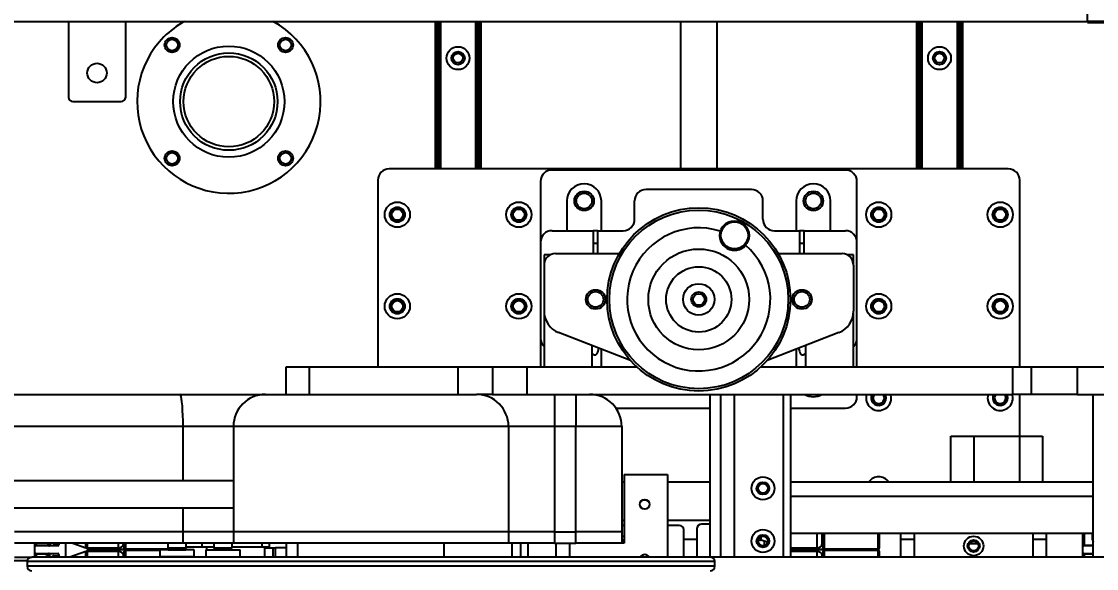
# Model space of a CAD drawing. Header units: millimetres. Extents: x 10 to 584, y 10 to 410.
# Drawn here: x 190.81 to 222.07, y 79.47 to 95.39 of the extents above; entities that cross this region are included whole.
import ezdxf

# ---------------------------------------------------------------- set-up
doc = ezdxf.new("R2010")
doc.units = ezdxf.units.MM
doc.layers.add('2', color=1, linetype='Continuous')
doc.styles.add('SLDTEXTSTYLE0', font='TXT', dxfattribs={"width": 0.7})
doc.dimstyles.new('SLDDIMSTYLE0', dxfattribs={"dimtxt": 3.5, "dimasz": 3.5, "dimexe": 0, "dimexo": 0.0625, "dimgap": 0.875, "dimtad": 1, "dimlfac": 15, "dimrnd": 1e-09, "dimzin": 12, "dimdsep": 46, "dimtxsty": 'SLDTEXTSTYLE0', "dimsah": 1, "dimcen": 0.09, "dimadec": 0, "dimazin": 3, "dimtfac": 1, "dimtofl": 0, "dimtmove": 0, "dimatfit": 3, "dimfxl": 0, "dimfrac": 2, "dimtolj": 1, "dimtzin": 12, "dimarcsym": 0})

# ---------------------------------------------------------------- blocks, each defined once
blk = doc.blocks.new('_D_4')
at = {"layer": '2', "color": 1}
for p, q in [((60.502, 83.127), (60.502, 126.127)), ((360.502, 85.627), (360.502, 126.127)), ((360.502, 125.127), (60.502, 125.127))]:
    blk.add_line(p, q, dxfattribs=at)
for points in [[(60.502, 125.127), (64.002, 124.588), (64.002, 125.665)], [(360.502, 125.127), (357.002, 125.665), (357.002, 124.588)]]:
    blk.add_solid(points, dxfattribs=at)
at = {"layer": '2', "color": 1, "insert": (204.071, 129.638), "char_height": 3.5, "attachment_point": 1, "style": 'SLDTEXTSTYLE0'}
blk.add_mtext('4500', dxfattribs=at)

msp = doc.modelspace()

# ---------------------------------------------------------------- linework, layer by layer
at = {"color": 7, "linetype": 'Continuous', "lineweight": 25}
for p, q in [((221.80849, 95.39332), (221.80849, 97.08665)), ((168.50182, 95.39332), (221.80849, 95.39332)), ((192.16849, 95.39332), (192.16849, 93.19332)), ((193.83516, 93.19332), (193.83516, 95.39332)), ((202.83516, 95.39332), (202.83516, 91.10354)), ((202.89707, 95.39332), (202.89707, 91.10354)), ((202.93685, 95.39332), (202.93685, 91.10354)), ((202.96516, 95.39332), (202.96516, 91.10354)), ((202.99183, 95.39332), (202.99183, 91.10354)), ((204.01182, 95.39332), (204.01182, 91.10354)), ((204.03849, 95.39332), (204.03849, 91.10354)), ((204.0668, 91.10354), (204.0668, 95.39332)), ((204.10659, 95.39332), (204.10659, 91.10354)), ((204.1685, 95.39332), (204.1685, 91.10354)), ((209.96849, 95.39332), (209.96849, 91.10354)), ((211.03516, 91.10354), (211.03516, 95.39332)), ((216.83516, 95.39332), (216.83516, 91.10354)), ((216.89706, 95.39332), (216.89706, 91.10354)), ((216.93685, 95.39332), (216.93685, 91.10354)), ((216.96516, 95.39332), (216.96516, 91.10354)), ((216.99182, 95.39332), (216.99182, 91.10354)), ((218.01183, 95.39332), (218.01183, 91.10354)), ((218.03849, 95.39332), (218.03849, 91.10354)), ((218.0668, 91.10354), (218.0668, 95.39332)), ((218.10659, 95.39332), (218.10659, 91.10354)), ((218.16849, 95.39332), (218.16849, 91.10354)), ((221.80849, 95.39332), (221.80849, 95.36665)), ((223.50183, 95.39332), (221.80849, 95.39332)), ((221.80849, 95.36665), (223.50183, 95.36665)), ((192.30182, 93.05999), (193.70182, 93.05999)), ((219.50183, 91.10354), (201.50182, 91.10354)), ((214.76849, 91.07021), (206.23516, 91.07021)), ((201.16849, 90.77021), (201.16849, 85.33687)), ((205.90182, 90.73687), (205.90182, 88.97021)), ((215.10182, 88.97021), (215.10182, 90.73687)), ((219.83516, 85.33687), (219.83516, 90.77021)), ((212.03516, 90.50354), (208.96849, 90.50354)), ((206.66849, 90.17021), (206.66849, 89.30354)), ((207.66849, 89.30354), (207.66849, 90.17021)), ((208.63516, 89.63687), (208.63516, 90.17021)), ((212.36849, 89.63687), (212.36849, 90.17021)), ((213.33516, 90.17021), (213.33516, 89.30354)), ((214.33516, 89.30354), (214.33516, 90.17021)), ((206.23516, 89.30354), (207.43516, 89.30354)), ((207.43516, 89.30354), (207.43516, 88.63687)), ((207.5685, 89.30354), (207.43516, 89.30354)), ((207.5685, 88.63687), (207.5685, 89.30354)), ((207.5685, 89.30354), (208.30182, 89.30354)), ((212.70182, 89.30354), (213.43516, 89.30354)), ((213.43516, 89.30354), (213.43516, 88.63687)), ((213.56849, 89.30354), (213.43516, 89.30354)), ((213.56849, 88.63687), (213.56849, 89.30354)), ((213.56849, 89.30354), (214.76849, 89.30354)), ((205.90182, 88.97021), (205.90182, 86.17021)), ((207.43516, 88.93687), (207.5685, 88.93687)), ((213.43516, 88.93687), (213.56849, 88.93687)), ((215.10182, 86.17021), (215.10182, 88.97021)), ((206.18986, 88.60354), (206.00182, 88.60354)), ((206.00182, 88.60354), (206.00182, 88.30354)), ((206.33516, 88.63687), (208.19242, 88.63687)), ((212.81122, 88.63687), (214.66849, 88.63687)), ((215.00182, 88.60354), (214.81379, 88.60354)), ((215.00182, 88.30354), (215.00182, 88.60354)), ((206.00182, 88.30354), (206.00182, 86.95946)), ((215.00182, 88.30354), (215.00182, 86.95946)), ((206.00182, 86.95946), (206.00182, 85.33687)), ((215.00182, 85.33687), (215.00182, 86.95946)), ((208.51423, 85.52574), (206.4267, 86.33818)), ((214.57695, 86.33818), (212.48942, 85.52574)), ((205.90182, 86.17021), (205.90182, 85.33687)), ((215.10182, 85.33687), (215.10182, 86.17021)), ((207.40183, 85.33687), (207.40183, 85.95868)), ((207.66849, 85.33687), (207.66849, 85.85489)), ((213.33516, 85.85489), (213.33516, 85.33687)), ((213.60183, 85.95868), (213.60183, 85.33687)), ((198.50183, 84.53687), (198.50183, 85.33687)), ((198.50183, 85.33687), (199.16849, 85.33687)), ((199.16849, 85.33687), (199.16849, 84.53687)), ((199.16849, 85.33687), (203.50182, 85.33687)), ((203.50182, 84.53687), (203.50182, 85.33687)), ((203.50182, 85.33687), (204.50183, 85.33687)), ((204.50183, 85.33687), (204.50183, 84.53687)), ((204.50183, 85.33687), (205.50183, 85.33687)), ((205.50183, 85.33687), (205.50183, 84.53687)), ((205.50183, 85.33687), (208.7009, 85.33687)), ((212.30275, 85.33687), (219.63516, 85.33687)), ((219.63516, 84.53687), (219.63516, 85.33687)), ((219.63516, 85.33687), (220.16849, 85.33687)), ((220.16849, 85.33687), (220.16849, 84.53687)), ((220.16849, 85.33687), (221.50182, 85.33687)), ((221.50182, 85.33687), (221.50182, 84.53687)), ((221.50182, 85.33687), (224.81123, 85.33687)), ((185.71416, 84.53687), (195.41288, 84.53687)), ((195.41288, 84.53687), (197.90182, 84.53687)), ((197.90182, 84.53687), (204.03516, 84.53687)), ((204.50183, 84.53687), (204.03516, 84.53687)), ((204.50183, 84.53687), (206.30183, 84.53687)), ((206.30183, 84.53687), (206.30183, 83.60354)), ((206.30183, 84.53687), (206.92849, 84.53687)), ((206.92849, 84.53687), (206.92849, 83.60354)), ((206.92849, 84.53687), (207.3285, 84.53687)), ((207.3285, 84.53687), (219.63516, 84.53687)), ((210.83516, 79.80354), (210.83516, 84.53687)), ((211.13516, 84.53687), (211.13516, 79.80354)), ((211.53516, 84.53687), (211.53516, 79.80354)), ((213.1685, 84.53687), (213.1685, 79.80354)), ((215.10182, 84.47021), (215.10182, 84.53687)), ((220.16849, 84.53687), (219.63516, 84.53687)), ((219.83516, 83.32665), (219.83516, 84.53687)), ((221.50182, 84.53687), (220.16849, 84.53687)), ((221.50182, 84.53687), (224.81123, 84.53687)), ((221.96849, 79.80354), (221.96849, 84.53687)), ((208.09443, 84.13687), (210.83516, 84.13687)), ((213.1685, 84.13687), (214.76849, 84.13687)), ((195.50441, 83.60354), (185.80569, 83.60354)), ((196.96849, 83.60354), (195.50441, 83.60354)), ((204.96849, 83.60354), (196.96849, 83.60354)), ((196.96849, 83.60354), (196.96849, 80.53688)), ((204.96849, 83.60354), (204.96849, 80.53688)), ((206.30183, 83.60354), (204.96849, 83.60354)), ((206.30183, 83.60354), (206.30183, 80.53688)), ((206.92849, 83.60354), (206.30183, 83.60354)), ((208.26182, 83.60354), (206.92849, 83.60354)), ((206.92849, 80.53688), (206.92849, 83.60354)), ((208.26182, 83.60354), (208.26182, 80.53688)), ((217.83516, 81.99332), (217.83516, 83.32665)), ((217.83516, 83.32665), (218.50183, 83.32665)), ((218.50183, 83.32665), (218.50183, 81.99332)), ((218.50183, 83.32665), (219.83516, 83.32665)), ((219.83516, 81.99332), (219.83516, 83.32665)), ((219.83516, 83.32665), (220.50183, 83.32665)), ((220.50183, 83.32665), (220.50183, 81.99332)), ((188.14461, 82.03687), (196.96849, 82.03687)), ((208.26182, 81.99332), (208.32849, 81.99332)), ((208.32849, 82.20354), (208.32849, 80.20354)), ((208.32849, 82.20354), (209.59516, 82.20354)), ((209.59516, 82.20354), (209.59516, 79.80354)), ((209.59516, 81.99332), (210.83516, 81.99332)), ((213.1685, 81.99332), (221.96849, 81.99332)), ((221.96849, 81.57021), (213.1685, 81.57021)), ((188.14461, 81.23687), (196.96849, 81.23687)), ((208.26182, 80.87665), (208.32849, 80.87665)), ((208.32849, 80.72665), (208.26182, 80.72665)), ((209.59516, 80.87665), (210.83516, 80.87665)), ((209.9356, 80.72665), (209.59516, 80.72665)), ((210.83516, 80.75998), (210.58227, 80.75998)), ((195.50441, 80.53688), (190.60252, 80.53688)), ((196.96849, 80.53688), (195.50441, 80.53688)), ((195.50441, 80.20354), (195.50441, 80.53688)), ((204.96849, 80.53688), (196.96849, 80.53688)), ((196.96849, 80.53688), (196.96849, 80.20354)), ((206.30183, 80.53688), (204.96849, 80.53688)), ((204.96849, 80.53688), (204.96849, 80.20354)), ((206.30183, 80.53688), (206.92849, 80.53688)), ((206.30183, 80.53688), (206.30183, 80.20354)), ((208.26182, 80.53688), (206.92849, 80.53688)), ((206.92849, 80.20354), (206.92849, 80.53688)), ((208.26182, 80.53688), (208.26182, 80.20354)), ((210.06894, 79.80354), (210.06894, 80.59332)), ((210.44894, 80.62665), (210.44894, 79.80354)), ((213.1685, 80.50354), (221.96849, 80.50354)), ((214.1156, 80.05998), (214.1156, 80.50354)), ((215.74894, 80.50354), (215.74894, 80.05998)), ((216.38227, 79.80354), (216.38227, 80.50354)), ((216.76227, 80.50354), (216.76227, 79.80354)), ((220.22894, 79.80354), (220.22894, 80.50354)), ((220.60894, 80.50354), (220.60894, 79.80354)), ((221.6756, 79.80354), (221.6756, 80.50354)), ((195.50441, 80.20354), (190.60252, 80.20354)), ((191.19561, 79.80354), (191.19561, 80.20354)), ((191.22894, 80.14665), (191.63391, 80.14665)), ((191.22894, 80.14665), (191.22894, 80.12665)), ((191.60336, 80.12665), (191.22894, 80.12665)), ((191.86227, 80.12665), (191.60336, 80.12665)), ((191.61672, 80.20354), (191.63669, 80.19332)), ((191.63645, 80.15599), (191.63669, 80.15998)), ((191.63669, 80.19332), (191.63669, 80.15998)), ((191.7219, 80.19684), (191.70849, 80.20354)), ((191.86227, 80.19332), (191.73681, 80.19332)), ((191.89561, 80.20354), (191.89561, 80.15998)), ((192.09561, 79.80354), (192.09561, 80.20354)), ((192.29365, 80.20354), (192.67329, 80.06796)), ((192.71874, 80.06116), (192.67382, 80.06899)), ((192.6956, 80.06116), (192.67382, 80.06899)), ((193.62894, 80.06116), (192.71874, 80.06116)), ((193.7956, 80.05998), (193.7956, 80.20354)), ((193.82894, 80.04665), (195.07516, 80.04665)), ((195.06183, 80.20354), (195.06183, 80.07021)), ((195.06183, 80.07021), (195.59516, 80.07021)), ((195.07516, 80.06421), (195.07516, 80.0162)), ((196.96849, 80.20354), (195.50441, 80.20354)), ((195.58183, 80.0162), (195.58183, 80.06421)), ((195.59516, 80.07021), (195.59516, 80.20354)), ((195.59516, 80.10354), (196.18722, 80.10354)), ((196.06227, 80.10354), (196.06227, 80.20354)), ((196.18722, 80.10354), (196.39516, 80.10354)), ((196.39516, 80.20354), (196.39516, 80.07021)), ((196.39516, 80.07021), (196.92849, 80.07021)), ((196.4085, 80.06421), (196.4085, 80.0162)), ((196.91516, 80.0162), (196.91516, 80.06421)), ((196.92849, 80.07021), (196.92849, 80.20354)), ((196.92849, 80.10354), (198.0077, 80.10354)), ((204.96849, 80.20354), (196.96849, 80.20354)), ((197.79516, 80.20354), (197.79516, 80.10354)), ((197.87513, 80.07021), (197.87513, 79.80354)), ((197.88532, 80.07021), (197.87513, 80.07021)), ((197.88532, 80.07021), (198.12714, 80.07021)), ((198.0077, 80.20354), (198.0077, 80.07021)), ((198.12714, 79.80354), (198.12714, 80.07021)), ((198.12714, 80.07021), (198.18872, 80.07021)), ((198.18872, 79.80354), (198.18872, 80.07021)), ((198.50183, 80.07021), (198.18872, 80.07021)), ((198.50183, 80.20354), (198.50183, 79.80354)), ((198.83516, 80.20354), (198.83516, 79.80354)), ((203.10183, 79.80354), (203.10183, 80.20354)), ((206.30183, 80.20354), (204.96849, 80.20354)), ((205.32849, 79.80354), (205.32849, 80.20354)), ((205.52849, 80.20354), (205.52849, 79.80354)), ((206.30183, 80.20354), (206.92849, 80.20354)), ((206.34516, 80.20354), (206.34516, 79.80354)), ((206.74516, 80.20354), (206.74516, 79.80354)), ((208.26182, 80.20354), (206.92849, 80.20354)), ((208.32849, 80.20354), (208.26182, 80.20354)), ((210.06894, 80.32332), (210.44894, 80.32332)), ((212.31561, 80.30998), (212.50304, 80.24304)), ((212.41561, 80.13837), (212.41561, 80.27427)), ((213.94894, 80.06116), (213.1685, 80.06116)), ((214.14894, 80.04665), (215.71561, 80.04665)), ((216.38227, 80.32332), (216.76227, 80.32332)), ((220.22894, 80.32332), (220.60894, 80.32332)), ((221.70894, 80.14665), (221.96849, 80.14665)), ((221.70894, 80.14665), (221.70894, 80.12665)), ((221.96849, 80.12665), (221.70894, 80.12665)), ((190.60252, 79.80354), (191.10182, 79.80354)), ((210.83516, 79.80354), (191.10182, 79.80354)), ((191.22894, 79.90999), (191.22894, 79.88999)), ((191.22894, 79.90999), (191.59036, 79.90999)), ((191.62091, 79.88999), (191.22894, 79.88999)), ((191.52368, 79.8248), (191.62335, 79.88146)), ((191.6237, 79.84332), (191.55373, 79.80354)), ((191.59036, 79.90999), (191.86227, 79.90999)), ((191.6237, 79.87665), (191.62335, 79.88146)), ((191.6237, 79.87665), (191.6237, 79.84332)), ((191.64938, 79.80354), (191.7219, 79.8398)), ((191.73681, 79.84332), (191.86227, 79.84332)), ((191.89561, 79.87665), (191.89561, 79.80998)), ((191.89561, 79.80998), (191.89561, 79.80354)), ((192.67329, 79.96868), (192.2109, 79.80354)), ((192.67373, 79.96755), (192.71886, 79.97547)), ((192.67373, 79.96755), (192.6956, 79.97547)), ((192.6956, 79.97665), (192.6956, 79.97547)), ((192.71886, 79.97547), (193.62894, 79.97547)), ((192.77758, 80.02679), (192.78336, 80.00998)), ((193.82894, 80.02665), (192.78679, 80.02665)), ((193.82894, 80.00999), (192.78679, 80.00999)), ((192.94194, 80.02665), (192.95418, 80.00999)), ((192.99762, 80.02665), (193.01822, 80.00999)), ((193.173, 80.00999), (193.19359, 80.02665)), ((193.23703, 80.00999), (193.24927, 80.02665)), ((193.40785, 80.00999), (193.41358, 80.02665)), ((193.76227, 80.02665), (193.76227, 80.00999)), ((193.7956, 79.80354), (193.7956, 79.97665)), ((195.07516, 80.02665), (193.82894, 80.02665)), ((193.82894, 80.00999), (194.8285, 80.00999)), ((194.8285, 79.98998), (193.82894, 79.98998)), ((194.8285, 80.0102), (194.8285, 79.81021)), ((195.81092, 80.0102), (194.8285, 80.0102)), ((194.8285, 79.81021), (194.8285, 79.80354)), ((195.81092, 79.81021), (194.8285, 79.81021)), ((195.82849, 80.0102), (195.81092, 80.0102)), ((195.82849, 79.81021), (195.81092, 79.81021)), ((195.82849, 79.81021), (195.82849, 80.0102)), ((195.82849, 79.80354), (195.82849, 79.81021)), ((196.16183, 80.0102), (196.16183, 79.81021)), ((196.16183, 80.0102), (197.16183, 80.0102)), ((196.16183, 79.81021), (196.16183, 79.80354)), ((196.16183, 79.81021), (197.16183, 79.81021)), ((197.16183, 79.81021), (197.16183, 80.0102)), ((197.16183, 79.80354), (197.16183, 79.81021)), ((225.97468, 79.80354), (210.83516, 79.80354)), ((214.14894, 80.02665), (213.1685, 80.02665)), ((214.14894, 80.00999), (213.1685, 80.00999)), ((213.1685, 79.97547), (213.94894, 79.97547)), ((213.26195, 80.02665), (213.27419, 80.00999)), ((213.31763, 80.02665), (213.33822, 80.00999)), ((213.49299, 80.00999), (213.51358, 80.02665)), ((213.55703, 80.00999), (213.56926, 80.02665)), ((213.72786, 80.00999), (213.73359, 80.02665)), ((214.08227, 80.02665), (214.08227, 80.00999)), ((214.1156, 79.80354), (214.1156, 79.97665)), ((215.71561, 80.02665), (214.14894, 80.02665)), ((214.14894, 80.00999), (215.71561, 80.00999)), ((215.71561, 79.98998), (214.14894, 79.98998)), ((215.74894, 79.97665), (215.74894, 79.80354)), ((221.70894, 79.90999), (221.70894, 79.88999)), ((221.70894, 79.90999), (221.96849, 79.90999)), ((221.96849, 79.88999), (221.70894, 79.88999)), ((190.97118, 79.69687), (189.34519, 79.69687)), ((190.96849, 79.67021), (190.96849, 79.53687)), ((210.9685, 79.53687), (210.9685, 79.67021))]:
    msp.add_line(p, q, dxfattribs=at)
at = {"color": 59, "linetype": 'Continuous', "lineweight": 25}
for p, q in [((202.88224, 95.39332), (202.88224, 91.10354)), ((202.91398, 95.39332), (202.91398, 91.10354)), ((202.938, 95.39332), (202.938, 91.10354)), ((202.96395, 95.39332), (202.96395, 91.10354)), ((204.0397, 95.39332), (204.0397, 91.10354)), ((204.06565, 95.39332), (204.06565, 91.10354)), ((204.08967, 95.39332), (204.08967, 91.10354)), ((204.12141, 95.39332), (204.12141, 91.10354)), ((216.88224, 95.39332), (216.88224, 91.10354)), ((216.91398, 95.39332), (216.91398, 91.10354)), ((216.938, 95.39332), (216.938, 91.10354)), ((216.96395, 95.39332), (216.96395, 91.10354)), ((218.0397, 95.39332), (218.0397, 91.10354)), ((218.06565, 95.39332), (218.06565, 91.10354)), ((218.08967, 95.39332), (218.08967, 91.10354)), ((218.12141, 95.39332), (218.12141, 91.10354)), ((212.96849, 79.80354), (212.96849, 84.53687)), ((195.50441, 82.03687), (195.50441, 83.60354)), ((195.50441, 80.53688), (195.50441, 81.23687)), ((214.14894, 80.50354), (214.14894, 80.04665)), ((215.71561, 80.04665), (215.71561, 80.50354)), ((221.70894, 80.50354), (221.70894, 80.14665)), ((221.9531, 80.30075), (221.9531, 80.50354)), ((191.22894, 80.20354), (191.22894, 80.14665)), ((191.63645, 80.15599), (191.54356, 80.20354)), ((191.7219, 80.19684), (191.7219, 80.20354)), ((191.73681, 80.20354), (191.73681, 80.19332)), ((191.86227, 80.19332), (191.86227, 80.20354)), ((193.82894, 80.20354), (193.82894, 80.04665)), ((195.07516, 80.06421), (195.58183, 80.06421)), ((196.18722, 80.10354), (196.18722, 80.0102)), ((196.4085, 80.06421), (196.91516, 80.06421)), ((197.88532, 79.80354), (197.88532, 80.07021)), ((205.06183, 80.20354), (205.06183, 79.80354)), ((221.9531, 80.30075), (221.96849, 80.30075)), ((191.22894, 79.88999), (191.22894, 79.80354)), ((191.7219, 79.80354), (191.7219, 79.8398)), ((191.73681, 79.84332), (191.73681, 79.80354)), ((191.86227, 79.80354), (191.86227, 79.84332)), ((193.82894, 79.98998), (193.82894, 79.80354)), ((195.07516, 80.0162), (195.58183, 80.0162)), ((196.4085, 80.0162), (196.91516, 80.0162)), ((214.14894, 79.98998), (214.14894, 79.80354)), ((215.71561, 79.80354), (215.71561, 79.98998)), ((221.70894, 79.88999), (221.70894, 79.80354)), ((210.9685, 79.67021), (190.96849, 79.67021)), ((210.9685, 79.53687), (190.96849, 79.53687))]:
    msp.add_line(p, q, dxfattribs=at)
at = {"color": 7, "linetype": 'Continuous', "lineweight": 25, "flags": 128}
for points in [[(195.50441, 83.60354), (195.50302, 83.76561), (195.49889, 83.92276), (195.49215, 84.07021), (195.483, 84.20347), (195.47172, 84.31852), (195.45865, 84.41183), (195.44419, 84.48058), (195.42878, 84.52269), (195.41288, 84.53687)], [(215.55747, 84.53687), (215.54356, 84.50661), (215.53125, 84.43687)], [(215.89906, 84.43687), (215.88659, 84.49959), (215.86502, 84.53687)], [(215.95516, 84.43687), (215.94324, 84.50831), (215.93111, 84.53687)], [(216.10182, 84.43687), (216.08933, 84.53177), (216.08792, 84.53687)], [(219.0908, 84.53687), (219.07689, 84.50661), (219.06459, 84.43687)], [(219.43239, 84.43687), (219.41992, 84.49959), (219.39835, 84.53687)], [(219.48849, 84.43687), (219.47657, 84.50831), (219.46445, 84.53687)], [(219.63516, 84.43687), (219.62266, 84.53177), (219.62126, 84.53687)], [(208.32849, 80.40989), (208.29338, 80.40682), (208.26182, 80.40021)], [(208.32849, 80.30317), (208.30314, 80.30031), (208.26182, 80.28718)], [(208.32849, 80.26647), (208.28203, 80.25599), (208.26182, 80.24563)], [(208.8088, 79.80354), (208.83946, 79.841), (208.88608, 79.86715)]]:
    msp.add_lwpolyline(points, dxfattribs=at)
at = {"color": 59, "linetype": 'Continuous', "lineweight": 25, "flags": 128}
msp.add_lwpolyline([(191.52368, 79.8248), (191.52689, 79.81914), (191.52998, 79.81371), (191.53283, 79.8087), (191.53533, 79.80431), (191.53576, 79.80354)], dxfattribs=at)
at = {"color": 7, "linetype": 'Continuous', "lineweight": 25}
for centre, radius in [((195.18524, 94.7099), 0.21667), ((195.18524, 94.7099), 0.16667), ((198.48507, 94.7099), 0.21667), ((198.48507, 94.7099), 0.16667), ((196.83516, 93.05998), 1.61667), ((196.83516, 93.05998), 1.41667), ((203.50183, 94.32665), 0.33333), ((203.50183, 94.32665), 0.19333), ((203.50183, 94.32665), 0.14), ((217.50183, 94.32665), 0.33333), ((217.50183, 94.32665), 0.19333), ((217.50183, 94.32665), 0.14), ((193.00183, 93.89332), 0.28333), ((196.83516, 93.05998), 1.31667), ((195.18524, 91.41007), 0.21667), ((198.48507, 91.41007), 0.21667), ((195.18524, 91.41007), 0.16667), ((198.48507, 91.41007), 0.16667), ((207.16849, 90.17021), 0.28333), ((207.16849, 90.17021), 0.22667), ((213.83516, 90.17021), 0.28333), ((213.83516, 90.17021), 0.22667), ((201.73516, 89.77021), 0.36667), ((205.26849, 89.77021), 0.36667), ((215.73516, 89.77021), 0.36667), ((219.26849, 89.77021), 0.36667), ((201.73516, 89.77021), 0.22), ((201.73516, 89.77021), 0.2039), ((201.73516, 89.77021), 0.1639), ((205.26849, 89.77021), 0.22), ((205.26849, 89.77021), 0.2039), ((205.26849, 89.77021), 0.1639), ((210.50183, 87.30354), 2.66667), ((210.50183, 87.30354), 2.6), ((215.73516, 89.77021), 0.22), ((215.73516, 89.77021), 0.2039), ((215.73516, 89.77021), 0.1639), ((219.26849, 89.77021), 0.22), ((219.26849, 89.77021), 0.2039), ((219.26849, 89.77021), 0.1639), ((211.5402, 89.16711), 0.42667), ((211.5402, 89.16711), 0.39333), ((210.50183, 87.30354), 1.46667), ((210.50183, 87.30354), 0.95), ((207.50183, 87.30354), 0.28333), ((210.50183, 87.30354), 0.457), ((213.50183, 87.30354), 0.28333), ((201.73516, 87.10354), 0.36667), ((201.73516, 87.10354), 0.22), ((201.73516, 87.10354), 0.2039), ((201.73516, 87.10354), 0.1639), ((205.26849, 87.10354), 0.36667), ((205.26849, 87.10354), 0.22), ((205.26849, 87.10354), 0.2039), ((205.26849, 87.10354), 0.1639), ((207.50183, 87.30354), 0.22667), ((210.50183, 87.30354), 0.21667), ((210.50183, 87.30354), 0.16667), ((213.50183, 87.30354), 0.22667), ((215.73516, 87.10354), 0.36667), ((215.73516, 87.10354), 0.22), ((215.73516, 87.10354), 0.2039), ((215.73516, 87.10354), 0.1639), ((219.26849, 87.10354), 0.36667), ((219.26849, 87.10354), 0.22), ((219.26849, 87.10354), 0.2039), ((219.26849, 87.10354), 0.1639), ((212.36849, 81.80354), 0.33333), ((212.36849, 81.80354), 0.18333), ((212.36849, 81.80354), 0.14), ((208.92849, 81.33687), 0.14), ((208.92849, 81.33687), 0.137), ((212.36849, 80.27021), 0.33333), ((212.36849, 80.27021), 0.18333), ((212.36849, 80.27021), 0.14), ((218.49561, 80.12665), 0.28333), ((218.49561, 80.12665), 0.17667), ((218.49561, 80.12665), 0.14)]:
    msp.add_circle(centre, radius, dxfattribs=at)
for centre, radius, start, end in [((196.83516, 93.05998), 2.66667, 135, 61.044976), ((196.83516, 93.05998), 2.66667, 118.955024, 135), ((192.30183, 93.19332), 0.13333, 180, 270), ((193.70183, 93.19332), 0.13333, 270, 0), ((201.50183, 90.77021), 0.33333, 90, 180), ((206.23516, 90.73687), 0.33333, 90, 180), ((214.76849, 90.73687), 0.33333, 0, 90), ((219.50183, 90.77021), 0.33333, 0, 90), ((207.16849, 90.17021), 0.5, 360, 180), ((213.83516, 90.17021), 0.5, 0, 180), ((208.96849, 90.17021), 0.33333, 90, 180), ((212.03516, 90.17021), 0.33333, 0, 90), ((208.30183, 89.63687), 0.33333, 270, 0), ((212.70183, 89.63687), 0.33333, 180, 270), ((206.23516, 88.97021), 0.33333, 90, 180), ((210.50183, 87.30354), 2.08333, 72.592399, 49.154817), ((211.5402, 89.16711), 0.43333, 163.324042, 318.423174), ((214.76849, 88.97021), 0.33333, 0, 90), ((206.33516, 88.30354), 0.33333, 90, 180), ((214.66849, 88.30354), 0.33333, 0, 90), ((206.66849, 86.95946), 0.66667, 180, 248.73455), ((214.33516, 86.95946), 0.66667, 291.26545, 0), ((206.23516, 86.17021), 0.33333, 180, 225.572996), ((214.76849, 86.17021), 0.33333, 314.427004, 0), ((197.90183, 83.60354), 0.93333, 90, 180), ((204.03516, 83.60354), 0.93333, 0, 90), ((207.32849, 83.60354), 0.93333, 0, 90), ((213.83516, 84.97021), 0.5, 240.073565, 299.926435), ((214.76849, 84.47021), 0.33333, 270, 0), ((215.73516, 84.43687), 0.36667, 164.173362, 0), ((215.73516, 84.43687), 0.22, 152.964276, 0), ((215.73516, 84.43687), 0.2039, 180, 29.36931), ((215.73516, 84.43687), 0.1639, 142.401183, 0), ((219.26849, 84.43687), 0.36667, 164.173362, 0), ((219.26849, 84.43687), 0.22, 152.964276, 0), ((219.26849, 84.43687), 0.2039, 180, 29.36931), ((219.26849, 84.43687), 0.1639, 142.401183, 0), ((215.73516, 81.77021), 0.36667, 37.480036, 142.519964), ((209.93561, 80.59332), 0.13333, 0, 90), ((210.58227, 80.62665), 0.13333, 90, 180), ((191.22894, 80.15998), 0.03333, 180, 270), ((191.60336, 80.15998), 0.03333, 270, 336.421822), ((191.60336, 80.15998), 0.03333, 336.421822, 353.125965), ((191.73681, 80.22665), 0.03333, 243.434949, 270), ((191.86227, 80.22665), 0.03333, 270, 316.105619), ((191.86227, 80.15998), 0.03333, 270, 0), ((192.7838, 80.15998), 0.13333, 228.273344, 270), ((193.82894, 80.05998), 0.03333, 180, 224.427004), ((193.82894, 80.01332), 0.03333, 90, 135.572996), ((193.82894, 80.05998), 0.03333, 224.427004, 270), ((195.06916, 80.06421), 0.006, 0, 90), ((195.58783, 80.06421), 0.006, 90, 180), ((196.40249, 80.06421), 0.006, 0, 90), ((196.92116, 80.06421), 0.006, 90, 180), ((214.14894, 80.05998), 0.03333, 180, 224.427004), ((214.14894, 80.01332), 0.03333, 90, 135.572996), ((214.14894, 80.05998), 0.03333, 224.427004, 270), ((215.71561, 80.01332), 0.03333, 44.427004, 90), ((215.71561, 80.05998), 0.03333, 270, 315.572996), ((215.71561, 80.05998), 0.03333, 315.572996, 0), ((221.70894, 80.15998), 0.03333, 180, 270), ((191.10183, 79.67021), 0.13333, 90, 180), ((191.22894, 79.87665), 0.03333, 90, 180), ((191.59036, 79.87665), 0.03333, 23.578178, 90), ((191.59036, 79.87665), 0.03333, 8.300777, 23.578178), ((191.73681, 79.80998), 0.03333, 90, 116.565051), ((191.86227, 79.87665), 0.03333, 0, 90), ((191.86227, 79.80998), 0.03333, 0, 90), ((192.7838, 79.87665), 0.13333, 90, 131.67998), ((193.82894, 79.97665), 0.03333, 135.572996, 180), ((193.82894, 79.97665), 0.03333, 90, 135.572996), ((193.82894, 80.02332), 0.03333, 224.427004, 270), ((195.06916, 80.01621), 0.006, 270, 0), ((195.58783, 80.01621), 0.006, 180, 270), ((196.40249, 80.01621), 0.006, 270, 0), ((196.92116, 80.01621), 0.006, 180, 270), ((208.92849, 79.73687), 0.14, 28.43689, 151.56311), ((208.92849, 79.73687), 0.137, 29.118534, 108.031634), ((210.83516, 79.67021), 0.13333, 0, 90), ((214.14894, 79.97665), 0.03333, 135.572996, 180), ((214.14894, 79.97665), 0.03333, 90, 135.572996), ((214.14894, 80.02332), 0.03333, 224.427004, 270), ((215.71561, 79.97665), 0.03333, 44.427004, 90), ((215.71561, 80.02332), 0.03333, 270, 315.572996), ((215.71561, 79.97665), 0.03333, 0, 44.427004), ((221.70894, 79.87665), 0.03333, 90, 180), ((191.10183, 79.53687), 0.13333, 180, 270), ((210.83516, 79.53687), 0.13333, 270, 0)]:
    msp.add_arc(centre, radius, start, end, dxfattribs=at)
at = {"color": 59, "linetype": 'Continuous', "lineweight": 25}
for centre, start, end in [((222.0531, 80.30075), 180, 212.20911), ((191.5731, 79.73787), 119.620414, 138.948289)]:
    msp.add_arc(centre, 0.1, start, end, dxfattribs=at)
at = {"color": 7, "linetype": 'Continuous', "lineweight": 25}
for centre, start_param, end_param in [((191.22894, 80.16046), 3.14159265, 4.71238898), ((221.70894, 80.16046), 3.14159265, 4.71238898), ((191.22894, 79.87618), 1.57079633, 3.14159265), ((221.70894, 79.87618), 1.57079633, 3.14159265)]:
    msp.add_ellipse(centre, major_axis=(0.03333, 0), ratio=0.41421356, start_param=start_param, end_param=end_param, dxfattribs=at)
for points, knots in [([(207.40183, 85.72598), (207.40782, 85.71988), (207.43369, 85.69354), (207.48122, 85.68123), (207.53286, 85.69865), (207.56826, 85.75796), (207.58672, 85.82471), (207.59039, 85.87103), (207.59149, 85.88486)], [0, 0, 0, 0, 0.0688315, 0.29712761, 0.52665302, 0.73443663, 0.9206841, 1, 1, 1, 1]), ([(213.41201, 85.8848), (213.41382, 85.86611), (213.41848, 85.81814), (213.43685, 85.75612), (213.4668, 85.70576), (213.50833, 85.68333), (213.55548, 85.68733), (213.58765, 85.71436), (213.60183, 85.72627)], [0, 0, 0, 0, 0.10874675, 0.27909341, 0.45404051, 0.6390393, 0.840909, 1, 1, 1, 1]), ([(212.31561, 80.30998), (212.31561, 80.31172), (212.31561, 80.3152), (212.31561, 80.34239), (212.31561, 80.37208), (212.31561, 80.39261), (212.31561, 80.39803)], [0, 0, 0, 0, 0.29770838, 0.59540996, 0.89313766, 1, 1, 1, 1]), ([(214.08227, 80.50354), (214.08227, 80.47803), (214.08227, 80.41677), (214.08227, 80.32542), (214.08227, 80.25214), (214.08227, 80.21278), (214.08227, 80.20168), (214.08227, 80.19834)], [0, 0, 0, 0, 0.23243647, 0.55802517, 0.80594473, 0.94168048, 1, 1, 1, 1]), ([(192.6956, 80.06116), (192.70787, 80.05217), (192.73238, 80.0342), (192.76584, 80.02708), (192.78384, 80.02671), (192.78679, 80.02665)], [0, 0, 0, 0, 0.455466298, 0.910715786, 1, 1, 1, 1]), ([(193.76227, 80.19834), (193.76086, 80.1824), (193.75804, 80.15048), (193.73397, 80.10859), (193.69887, 80.0782), (193.66183, 80.06317), (193.63794, 80.06171), (193.62894, 80.06116)], [0, 0, 0, 0, 0.22431052, 0.44927244, 0.66223544, 0.87274733, 1, 1, 1, 1]), ([(212.23373, 80.30054), (212.23703, 80.29863), (212.24851, 80.29198), (212.27023, 80.29055), (212.29513, 80.29654), (212.30854, 80.30535), (212.31561, 80.30998)], [0, 0, 0, 0, 0.13026838, 0.45348093, 0.71211672, 1, 1, 1, 1]), ([(214.08227, 80.19834), (214.08086, 80.1824), (214.07804, 80.15048), (214.05397, 80.10859), (214.01888, 80.0782), (213.98184, 80.06317), (213.95794, 80.06171), (213.94894, 80.06116)], [0, 0, 0, 0, 0.22431052, 0.44927244, 0.66223544, 0.87274733, 1, 1, 1, 1]), ([(218.61871, 80.19332), (218.61323, 80.19332), (218.58689, 80.19332), (218.54685, 80.19332), (218.49349, 80.19332), (218.43585, 80.19332), (218.39757, 80.19332), (218.3725, 80.19332)], [0, 0, 0, 0, 0.07036781, 0.33844695, 0.50750452, 0.6773333, 1, 1, 1, 1]), ([(192.78679, 80.00999), (192.77135, 80.00853), (192.74045, 80.00561), (192.71072, 79.98858), (192.69735, 79.97699), (192.6956, 79.97547)], [0, 0, 0, 0, 0.46481853, 0.9301792, 1, 1, 1, 1]), ([(193.62894, 79.97547), (193.64384, 79.97401), (193.67362, 79.97108), (193.71332, 79.94823), (193.74338, 79.91456), (193.75993, 79.87584), (193.76157, 79.8496), (193.76227, 79.83829)], [0, 0, 0, 0, 0.20978548, 0.41953571, 0.62951682, 0.84037654, 1, 1, 1, 1]), ([(193.76227, 79.83829), (193.76227, 79.83552), (193.76227, 79.82715), (193.76227, 79.81301), (193.76227, 79.80354)], [0, 0, 0, 0, 0.33066239, 1, 1, 1, 1]), ([(213.94894, 79.97547), (213.96383, 79.97401), (213.99362, 79.97108), (214.03333, 79.94823), (214.06338, 79.91456), (214.07993, 79.87584), (214.08157, 79.8496), (214.08227, 79.83829)], [0, 0, 0, 0, 0.20974941, 0.4195333, 0.62951527, 0.84037587, 1, 1, 1, 1]), ([(214.08227, 79.83829), (214.08227, 79.83552), (214.08227, 79.82715), (214.08227, 79.81301), (214.08227, 79.80354)], [0, 0, 0, 0, 0.33066239, 1, 1, 1, 1])]:
    msp.add_open_spline(points, degree=3, knots=knots, dxfattribs=at)
at = {"color": 59, "linetype": 'Continuous', "lineweight": 25}
for points, knots in [([(213.94894, 80.06116), (213.94894, 80.06417), (213.94894, 80.07139), (213.94894, 80.10668), (213.94894, 80.17581), (213.94894, 80.28628), (213.94894, 80.40417), (213.94894, 80.478), (213.94894, 80.50354)], [0, 0, 0, 0, 0.08420057, 0.20190663, 0.35838857, 0.58621673, 0.85684465, 1, 1, 1, 1]), ([(192.67382, 80.06899), (192.67398, 80.0709), (192.67444, 80.07634), (192.67652, 80.10491), (192.67904, 80.1493), (192.67996, 80.18905), (192.6803, 80.20354)], [0, 0, 0, 0, 0.14851881, 0.42291435, 0.78965834, 1, 1, 1, 1]), ([(192.71123, 80.20354), (192.71158, 80.18875), (192.71254, 80.14865), (192.71524, 80.10253), (192.71783, 80.07016), (192.71848, 80.06369), (192.71874, 80.06116)], [0, 0, 0, 0, 0.20570584, 0.55768878, 0.82669521, 1, 1, 1, 1]), ([(193.62894, 80.06116), (193.62894, 80.06415), (193.62894, 80.07133), (193.62894, 80.10705), (193.62894, 80.15288), (193.62894, 80.1914), (193.62894, 80.20354)], [0, 0, 0, 0, 0.195659918, 0.469177755, 0.832800505, 1, 1, 1, 1]), ([(192.68065, 79.80354), (192.68028, 79.81867), (192.67905, 79.86771), (192.67655, 79.92118), (192.6743, 79.95741), (192.67393, 79.96409), (192.67373, 79.96755)], [0, 0, 0, 0, 0.19143171, 0.62065172, 0.80383957, 1, 1, 1, 1]), ([(192.71886, 79.97547), (192.71885, 79.97541), (192.71877, 79.97308), (192.71794, 79.96257), (192.71532, 79.92382), (192.71255, 79.86836), (192.71128, 79.81889), (192.71089, 79.80354)], [0, 0, 0, 0, 0.00631198, 0.2166825, 0.39743627, 0.81302774, 1, 1, 1, 1]), ([(193.62894, 79.80354), (193.62894, 79.82218), (193.62894, 79.87249), (193.62894, 79.92676), (193.62894, 79.96426), (193.62894, 79.97159), (193.62894, 79.97547)], [0, 0, 0, 0, 0.22679669, 0.61209672, 0.79403358, 1, 1, 1, 1]), ([(213.94894, 79.80354), (213.94894, 79.82218), (213.94894, 79.87249), (213.94894, 79.92676), (213.94894, 79.96426), (213.94894, 79.97159), (213.94894, 79.97547)], [0, 0, 0, 0, 0.22679669, 0.61209672, 0.79403358, 1, 1, 1, 1])]:
    msp.add_open_spline(points, degree=3, knots=knots, dxfattribs=at)

# ---------------------------------------------------------------- dimensions: what is measured, and where the dimension line sits
at = {"layer": '2', "color": 1}
dim = msp.add_linear_dim(base=(60.50183, 125.12665), p1=(360.50159, 84.62665), p2=(60.50183, 82.12665), angle=0, dimstyle='SLDDIMSTYLE0', dxfattribs=at)
dim.commit()
dim.dimension.update_dxf_attribs({"geometry": '_D_4', "text_midpoint": (209.89448, 125.12665), "dimtype": 160})

doc.saveas('drawing.dxf')
